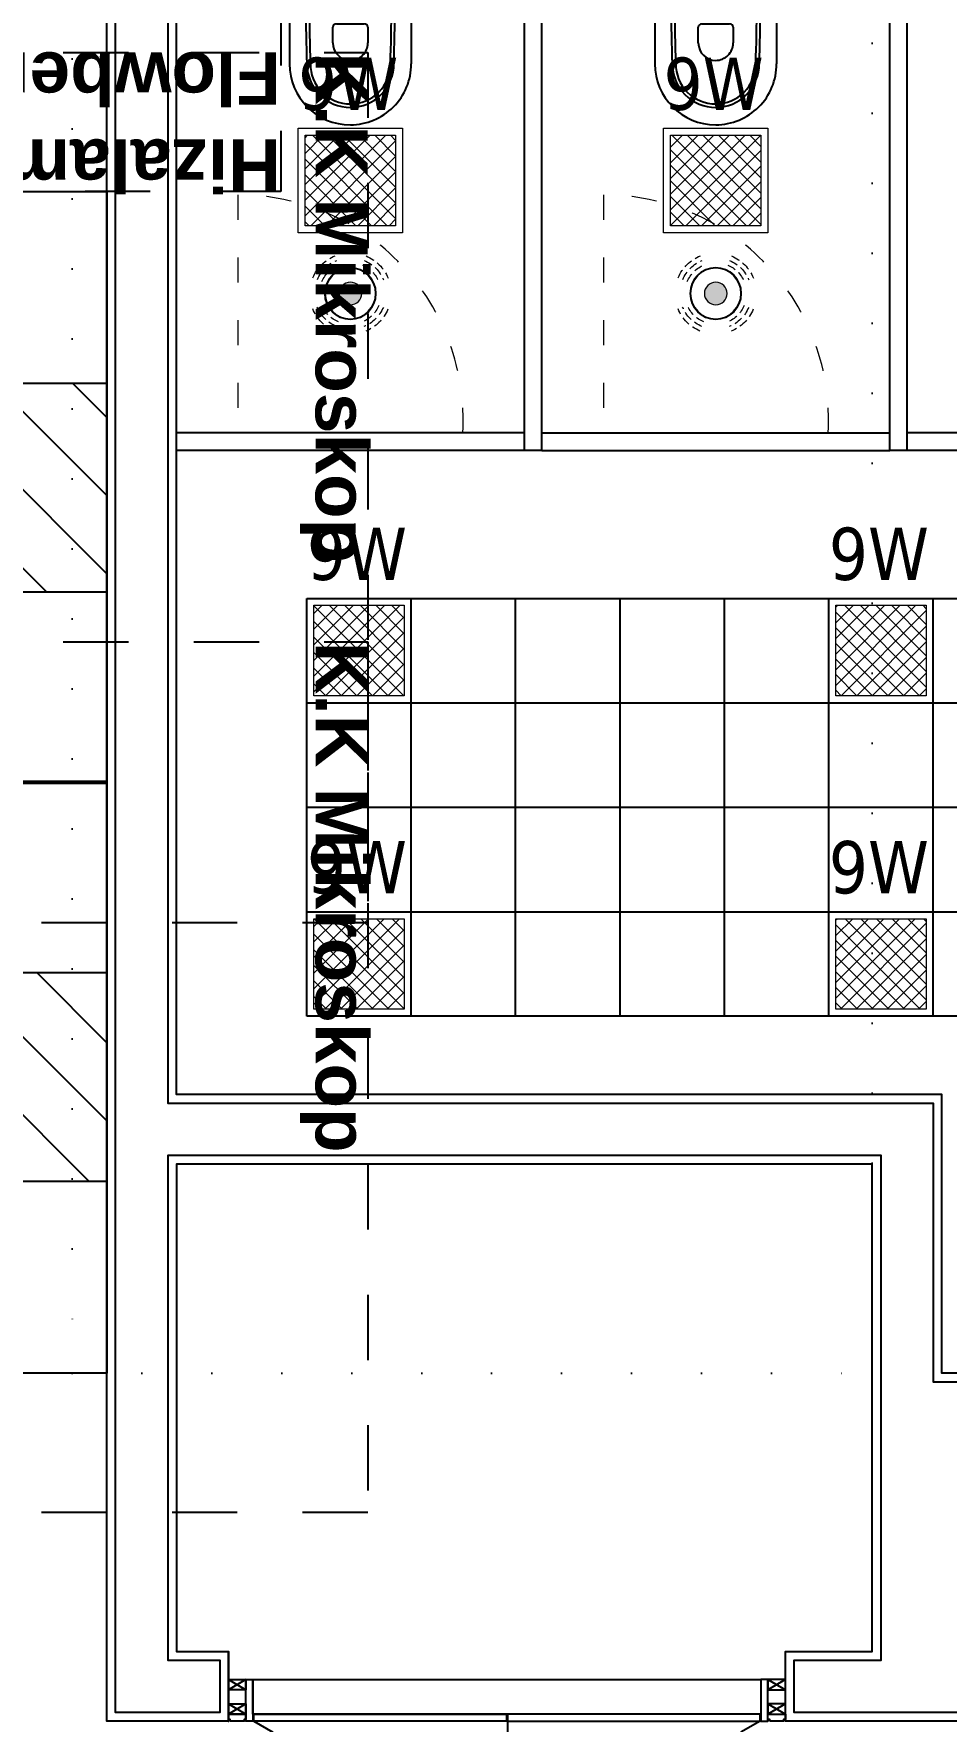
# Model space of a CAD drawing. Header units: centimetres. Extents: x 405564 to 502064, y 46284 to 60634.
# Drawn here: x 452523.7 to 452786, y 53432.6 to 53917.2 of the extents above; entities that cross this region are included whole.
import ezdxf
from ezdxf import colors
from ezdxf.entities.mleader import LeaderData, LeaderLine
from ezdxf.enums import TextEntityAlignment as Align
from ezdxf.math import Vec2, Vec3
from ezdxf.xclip import XClip

# ---------------------------------------------------------------- set-up
doc = ezdxf.new("R2010")
doc.units = ezdxf.units.CM
doc.header["$XCLIPFRAME"] = 0
for name, pattern in [('( Hidden )', [0.375, 0.25, -0.125]), ('183_5_ZeminKat$0$48M_STATİK$0$$0$HIDDEN2', [0.1875, 0.125, -0.0625]), ('3+1_3b$0$DASHED', [0.25, 0.125, -0.125]), ('ACAD_ISO03W100', [30, 12, -18]), ('ACAD_ISO07W100', [3, 0, -3]), ('DOT', [0.25, 0, -0.25]), ('HIDDEN', [9.524999999999999, 6.35, -3.175])]:
    doc.linetypes.add(name, pattern=pattern)
doc.layers.get('0').update_dxf_attribs({"color": 8, "lineweight": 9})
for name, color, linetype in [('---___EB_draft03_cihazlar', 8, 'Continuous'), ('0-KRCN-ASMATAVAN-130426', 8, 'Continuous'), ('AS_DOS_TERAS_UST', 8, 'ACAD_ISO07W100'), ('AS_DUV', 8, 'Continuous'), ('AS_DUV_ALCIPAN_YANGINA-SUYA DAYANIMLI', 8, 'Continuous'), ('AS_DUVK_AHSAP', 8, 'Continuous'), ('AS_KAPI_POZ', 8, 'Continuous'), ('AS_PYZ_BINA', 8, 'Continuous'), ('AS_TEFR_CIHAZ', 8, 'Continuous'), ('AS_TEFR_MOB', 8, 'Continuous'), ('M_TFR_vitrifiye', 171, 'Continuous')]:
    doc.layers.add(name, color=color, linetype=linetype)
for name, color, linetype, lineweight in [('0-KRCN-AYDINLATMA-130426', 8, 'Continuous', 9), ('0-KRCN-MİMARİ-220526', 8, 'Continuous', 9), ('M_IZD', 8, '183_5_ZeminKat$0$48M_STATİK$0$$0$HIDDEN2', 13), ('OL_Ic', 8, 'Continuous', 9)]:
    doc.layers.add(name, color=color, linetype=linetype, lineweight=lineweight)
doc.styles.add('Kalin02', font='arialbd.ttf')
doc.styles.add('Normal_ITL', font='swissi.ttf')
doc.styles.add('OLCU', font='romanstw.shx', dxfattribs={"width": 0.6})
doc.styles.add('TAHOMA', font='tahoma.ttf')

# ---------------------------------------------------------------- blocks, each defined once
blk = doc.blocks.new('360-DERECE VARLIK SENSOR')
at = {"layer": '0-KRCN-AYDINLATMA-130426'}
h = blk.add_hatch(color=256, dxfattribs=at)
h.dxf.hatch_style = 1
h.paths.add_polyline_path([(3.250000000000122, 0, 1), (-3.249999999999894, 3.980102097228908e-16, 1)])
for radius in [7.448709088190173, 7.346961103629683, 7.245213119069192, 3.250000000000008]:
    blk.add_circle((1.13686837721616e-13, 0), radius, dxfattribs=at)
at = {"layer": '0-KRCN-AYDINLATMA-130426', "linetype": '( Hidden )', "ltscale": 10}
for radius, start, end in [(11.6949804758988, 112.8095476052843, 157.8095476052829), (11.6949804758988, 22.80954760528196, 67.80954760528334), (10.27955667999592, 112.8095476052844, 157.809547605281), (8.864132884093047, 112.8095476052838, 157.8095476052816), (8.864132884093047, 22.80954760528272, 67.80954760528459), (10.27955667999592, 22.80954760528235, 67.80954760528374), (11.6949804758988, 202.8095476052831, 247.8095476052804), (10.27955667999592, 202.8095476052822, 247.8095476052797), (8.864132884093047, 202.8095476052826, 247.80954760528), (8.864132884093047, 292.8095476052787, 337.8095476052831), (10.27955667999592, 292.8095476052803, 337.8095476052824), (11.6949804758988, 292.8095476052803, 337.8095476052818)]:
    blk.add_arc((1.13686837721616e-13, 0), radius, start, end, dxfattribs=at)
blk = doc.blocks.new('9W 30x30 cm  SIVA ALTI LED ARMATÜR')
at = {"layer": '0-KRCN-AYDINLATMA-130426'}
h = blk.add_hatch(dxfattribs=at)
h.set_pattern_fill('ANSI37', color=256)
h.set_pattern_definition([(45, (-13.00000000005821, -13.00000000005821), (-2.245064030267288, 2.245064030267288), []), (135, (-13.00000000005821, -13.00000000005821), (-2.245064030267288, -2.245064030267288), [])])
h.paths.add_polyline_path([(-13.00000000005821, -13.00000000005821), (13.00000000005821, -13.00000000005821), (13.00000000005821, 13.00000000005821), (-13.00000000005821, 13.00000000005821)])
for points in [[(-15, 15), (15, 15), (15, -15), (-15, -15)], [(-13.00000000005821, 13.00000000005821), (13.00000000005821, 13.00000000005821), (13.00000000005821, -13.00000000005821), (-13.00000000005821, -13.00000000005821)]]:
    blk.add_lwpolyline(points, close=True, dxfattribs=at)
at = {"layer": '0-KRCN-AYDINLATMA-130426', "insert": (-15, 20), "char_height": 15, "attachment_point": 7, "style": 'TAHOMA'}
blk.add_mtext_dynamic_manual_height_columns('{\\fTahoma|b0|i0|c162|p34;9W}', width=15, gutter_width=12.5, heights=[0], dxfattribs=at)
blk = doc.blocks.new('G$C27E741DA')
at = {"layer": '0-KRCN-AYDINLATMA-130426'}
for p in [(14550.67968512722, 6741.046353422338), (14655.67968512693, 6741.046353421829), (14553.17968435196, 6606.04635323181), (14703.17968435196, 6606.04635323181), (14553.17968435201, 6516.046353231795), (14703.17968435265, 6516.046353231824)]:
    blk.add_blockref('9W 30x30 cm  SIVA ALTI LED ARMATÜR', p, dxfattribs=at)
at = {"layer": '0-KRCN-AYDINLATMA-130426', "xscale": -1, "rotation": 180}
for p in [(14550.67968511017, 6708.597644309339), (14655.67968510988, 6708.597644308815)]:
    blk.add_blockref('360-DERECE VARLIK SENSOR', p, dxfattribs=at)
blk = doc.blocks.new('sandalye_')
at = {"layer": 'AS_TEFR_MOB', "linetype": 'ByBlock', "ltscale": 25}
for points in [[(260035.7523932208, -40511.28489106934), (260035.7523932208, -40506.79990392213), (260030.9422372942, -40506.79990392213), (260030.9422372942, -40511.28489106934)], [(260031.4535864663, -40506.79990392213), (260031.4535864663, -40503.84816536889), (260035.2509577454, -40503.84816536889), (260035.2509577454, -40506.79990392213)], [(260009.7419455955, -40511.28489106934), (260033.3522721058, -40511.28489106934)], [(260056.9636692535, -40511.28489106934), (260033.3533427431, -40511.28489106934)], [(260002.7681137637, -40525.21185646765), (260000.5634520216, -40524.49378091458), (259999.3886709927, -40528.10441657167), (260002.7681137637, -40529.20512748364)], [(260002.6533029239, -40525.17446168017), (260001.478521895, -40528.78509733721)], [(260002.7681137637, -40525.41426369682), (260001.6528789495, -40528.84188679198)], [(260007.7649834729, -40525.15581866645), (260033.3528074244, -40525.15581866645)], [(260007.7652489199, -40524.49937409116), (260007.7652489199, -40564.92372517148), (260033.3522721058, -40564.92372517148)], [(260058.9406313761, -40525.15581866645), (260033.3528074244, -40525.15581866645)], [(260058.940365929, -40524.49937409116), (260058.940365929, -40564.92372517148), (260033.3533427431, -40564.92372517148)], [(260063.9375010852, -40525.21185646765), (260066.1421628273, -40524.49378091458), (260067.3169438562, -40528.10441657167), (260063.9375010852, -40529.20512748364)], [(260063.9375010852, -40525.41426369682), (260065.0527358994, -40528.84188679198)], [(260064.052311925, -40525.17446168017), (260065.2270929539, -40528.78509733721)], [(260002.7681137637, -40559.40842693392), (260002.7681137637, -40560.41185367282), (260007.751132717, -40560.41185367282), (260007.751132717, -40559.40842693392)], [(260063.9375010852, -40559.40842693392), (260063.9375010852, -40560.41185367282), (260058.9544821319, -40560.41185367282), (260058.9544821319, -40559.40842693392)]]:
    blk.add_lwpolyline(points, dxfattribs=at)
for points in [[(260033.3523845404, -40514.82322897774, -0.0481762218084715), (260031.5607432424, -40514.81176062743, -0.0006233322696329), (260029.1353366851, -40514.55878736248, -0.0031309550636785), (260022.3722122172, -40513.80200918473, 0.0073340560313228), (260011.4094725687, -40512.66852436686, -0.3094566674282269), (260010.4954442254, -40511.91632302431, 0.0024436641044052), (260010.3678925773, -40511.48397697264, 0.4763137017237822), (260010.2340723658, -40511.42897170631, 0.3751360464405972), (260009.0468903324, -40511.6061582283, 0.082453101501443), (260008.7012478414, -40512.18235064344, 0.0469294297251162), (260008.2420530693, -40513.76729218283, 0.0023809338393926), (260007.9488653538, -40515.34750834119, 0.007793834411648001), (260007.7685064825, -40516.4434948212), (260007.7652489199, -40524.49937409116, -0.0114448597009253), (260008.3502895785, -40521.50681633636, -0.0827836691016959), (260009.1513062373, -40519.50796530105, -0.1501469909277445), (260010.2841555324, -40518.50148889259, 0.2423171916854892), (260010.3914462157, -40518.36522610951, -0.0362924393927703), (260010.4929883301, -40517.98969683662, -0.1149568501603654), (260010.7717634702, -40517.55047320796, -0.1613195260008155), (260011.407624711, -40517.23823495273, -0.0205055300454579), (260013.8683363664, -40517.00234180922, 0.0247926756026962), (260022.3712774706, -40516.11361652851, -0.0309031002061953), (260033.3522721058, -40515.10127719084, -1.030607371214535)], [(260033.3532303085, -40514.82322897774, 0.0481762218084715), (260035.1448716064, -40514.81176062743, 0.0006233322696329), (260037.5702781638, -40514.55878736248, 0.0031309550636785), (260044.3334026317, -40513.80200918473, -0.0073340560313228), (260055.2961422802, -40512.66852436686, 0.3094566674282269), (260056.2101706235, -40511.91632302431, -0.0024436641044052), (260056.3377222717, -40511.48397697264, -0.4763137017237822), (260056.4715424831, -40511.42897170631, -0.3751360464405972), (260057.6587245165, -40511.6061582283, -0.082453101501443), (260058.0043670075, -40512.18235064344, -0.0469294297251162), (260058.4635617796, -40513.76729218283, -0.0023809338393926), (260058.756749495, -40515.34750834119, -0.007793834411648001), (260058.9371083664, -40516.4434948212), (260058.940365929, -40524.49937409116, 0.0114448597009253), (260058.3553252703, -40521.50681633636, 0.0827836691016959), (260057.5543086116, -40519.50796530105, 0.1501469909277445), (260056.4214593165, -40518.50148889259, -0.2423171916854892), (260056.3141686332, -40518.36522610951, 0.0362924393927703), (260056.2126265188, -40517.98969683662, 0.1149568501603654), (260055.9338513787, -40517.55047320796, 0.1613195260008155), (260055.2979901379, -40517.23823495273, 0.0205055300454579), (260052.8372784825, -40517.00234180922, -0.0247926756026962), (260044.3343373783, -40516.11361652851, 0.0309031002061953), (260033.3533427431, -40515.10127719084, 1.030607371214535)]]:
    blk.add_lwpolyline(points, format="xyb", dxfattribs=at)
for points in [[(260007.751132717, -40559.40842693392), (260002.7681137637, -40559.40842693392), (260002.7681137637, -40517.4136686431), (260007.751132717, -40517.4136686431)], [(260058.9544821319, -40559.40842693392), (260063.9375010852, -40559.40842693392), (260063.9375010852, -40517.4136686431), (260058.9544821319, -40517.4136686431)]]:
    blk.add_lwpolyline(points, close=True, dxfattribs=at)
blk = doc.blocks.new('HizalamaFlowbench')
at = {"layer": 'AS_TEFR_CIHAZ'}
h = blk.add_hatch(dxfattribs=at)
h.set_pattern_fill('ANSI31', color=1, scale=5)
h.set_pattern_definition([(45, (10801.59199536894, 2951.475445543414), (-11.22532015133644, 11.22532015133644), [])])
h.paths.add_polyline_path([(277655.7023870991, -39872.86510603475), (277740.7023870991, -39872.86510603475), (277740.7023870991, -40052.86510603475), (277655.7023870991, -40052.86510603475)])
at = {"layer": 'AS_TEFR_CIHAZ', "color": 1, "linetype": '3+1_3b$0$DASHED', "ltscale": 150}
blk.add_lwpolyline([(277605.7023870991, -39822.86510603475), (277790.7023870991, -39822.86510603475), (277790.7023870991, -40102.86510603475), (277605.7023870991, -40102.86510603475), (277605.7023870991, -39822.86510603475)], dxfattribs=at)
at = {"layer": 'AS_TEFR_CIHAZ', "color": 1, "const_width": 5}
blk.add_lwpolyline([(277740.7023870991, -39872.86510603475), (277740.7023870991, -40052.86510603475)], dxfattribs=at)
at = {"layer": 'AS_TEFR_CIHAZ', "color": 1}
blk.add_lwpolyline([(277655.7023870991, -39872.86510603475), (277740.7023870991, -39872.86510603475), (277740.7023870991, -40052.86510603475), (277655.7023870991, -40052.86510603475), (277655.7023870991, -39872.86510603475)], dxfattribs=at)
at = {"layer": 'AS_TEFR_MOB', "color": 1, "rotation": 270}
blk.add_blockref('sandalye_', (318320.6261122707, 220070.4882367083), dxfattribs=at)
at = {"layer": 'AS_TEFR_CIHAZ', "insert": (277605.7023870991, -39822.86510603475), "char_height": 15, "attachment_point": 1, "style": 'Kalin02'}
blk.add_mtext_dynamic_manual_height_columns('Hizalama \\PFlowbench', width=975.7446160656982, gutter_width=750, heights=[152.4328226431998], dxfattribs=at)
blk = doc.blocks.new('K.K Mikroskop')
at = {"layer": 'AS_TEFR_CIHAZ'}
h = blk.add_hatch(dxfattribs=at)
h.set_pattern_fill('ANSI31', color=1, scale=5)
h.set_pattern_definition([(44.99999999999999, (0, -2.91038304567337e-11), (-11.22532015133644, 11.22532015133644), [])])
h.paths.add_polyline_path([(274715.3747236353, -40633.82941176646), (274775.3747236353, -40633.82941176646), (274775.3747236353, -40683.82941176646), (274715.3747236353, -40683.82941176646)])
at = {"layer": 'AS_TEFR_CIHAZ', "color": 1, "linetype": '3+1_3b$0$DASHED', "ltscale": 150}
blk.add_lwpolyline([(274620.3747236353, -40558.82941176646), (274870.3747236353, -40558.82941176646), (274870.3747236353, -40758.82941176646), (274620.3747236353, -40758.82941176646), (274620.3747236353, -40558.82941176646)], dxfattribs=at)
at = {"layer": 'AS_TEFR_CIHAZ', "color": 1}
blk.add_lwpolyline([(274715.3747236353, -40633.82941176646), (274775.3747236353, -40633.82941176646), (274775.3747236353, -40683.82941176646), (274715.3747236353, -40683.82941176646), (274715.3747236353, -40633.82941176646)], dxfattribs=at)
at = {"layer": 'AS_TEFR_CIHAZ', "color": 1, "const_width": 5}
blk.add_lwpolyline([(274715.3747236353, -40683.82941176646), (274775.3747236353, -40683.82941176646)], dxfattribs=at)
at = {"layer": 'AS_TEFR_CIHAZ', "insert": (274620.3747236353, -40558.82941176646), "char_height": 15, "attachment_point": 1, "style": 'Kalin02'}
blk.add_mtext_dynamic_manual_height_columns('K.K Mikroskop', width=588.2142853049445, gutter_width=750, heights=[89.2704788814325], dxfattribs=at)
blk = doc.blocks.new('A11-KK')
at = {"layer": 'AS_TEFR_MOB', "ltscale": 200}
for points in [[(9344.999999982363, -2910.703958396145), (9344.999999982363, -3080.703958396145), (9244.999999982363, -3080.703958396145), (9244.999999982363, -2910.703958396145), (9344.999999982363, -2910.703958396145)], [(9344.999999951164, -3080.000000001266), (9344.999999951164, -3250.000000001266), (9244.999999951164, -3250.000000001266), (9244.999999951164, -3080.000000001266), (9344.999999951164, -3080.000000001266)]]:
    blk.add_lwpolyline(points, dxfattribs=at)
at = {"layer": '---___EB_draft03_cihazlar', "color": 1}
for name, p, rotation in [('HizalamaFlowbench', (287000.7023870815, -42733.56906443093), 180), ('K.K Mikroskop', (49978.82941174885, 271749.6707652392), 270), ('K.K Mikroskop', (49978.82941171766, 271580.3747236341), 270)]:
    blk.add_blockref(name, p, dxfattribs=dict(at, rotation=rotation))
blk = doc.blocks.new('klzt_avan')
at = {"layer": 'M_TFR_vitrifiye'}
for p, q in [((-11.43229904983309, 22.53098174996558), (-11.56759108082042, -22.4688148724963)), ((-11.43229904674808, 22.53098174996558), (-3.932332927885, 22.50843307882315)), ((-3.932332927885, 22.50843307882315), (-4.067624958843226, -22.49136354365328)), ((0.05261355187394656, 17.49543375099529), (-0.05261358321877196, -17.50440806498227)), ((0.05261355187394656, 17.49543375099529), (39.05243733897805, 17.37818065745523)), ((11.92774096381618, 7.709687083464814), (15.1112472077657, 7.700115859963262)), ((13.5192582248128, 6.380733488389524), (13.52323930693092, 7.704890211709426)), ((13.52722038910724, 9.029046935003862), (13.52323930693092, 7.704890211709426)), ((28.51490366866346, 4.909805291157681), (33.01488332939334, 4.896276085346472)), ((27.49987573656836, -0.08716561962501146), (27.5119016970857, 3.912816300162376)), ((27.4878497759637, -4.08714754542234), (27.49987573656836, -0.08716561962501146)), ((11.88114036628394, -7.790242861257866), (15.06464661023347, -7.799814084675745)), ((13.47663870942779, -7.795039732984151), (13.47314265460591, -8.957870427333546)), ((13.47663870942779, -7.795039732984151), (13.48013476424967, -6.632209038551082)), ((32.98481842779438, -5.103678722647601), (28.48483876718092, -5.090149517083773)), ((-0.05261358321877196, -17.50440806498227), (38.94765243280563, -17.62166248816357)), ((-11.56759107770631, -22.468814872449), (-4.067624958843226, -22.49136354365328)), ((-0.08267847893876024, -27.50436286829063), (2.917307962605264, -27.51338233874412)), ((2.917307962605264, -27.51338233874412), (2.902275511791231, -32.51335974119502)), ((2.902275511791231, -32.51335974119502), (-0.0977109098166693, -32.50434027073788))]:
    blk.add_line(p, q, dxfattribs=at)
blk.add_lwpolyline([(-11.90974810978514, 30.03245109847921), (-12.09013748442521, -29.9672777314845), (-3.090178150043357, -29.99433613699512), (-2.909788775548805, 30.00539269295405)], close=True, dxfattribs=at)
for centre, radius, start, end in [((38.99982376131811, -0.1217402564761869), 17.49999999883582, 359.8277405420135, 89.82774054368166), ((101.5874800396559, -0.3099102793494239), 82.58793914422891, 172.7453704204623, 186.910110670663), ((22.63666229558294, 9.740384963341057), 3.000000001240873, 89.67111924103972, 172.7453704305979), ((101.5874800396559, -0.3099102793494239), 81.58793914766616, 172.7453704204623, 186.910110670663), ((22.63666229558294, 9.740384963341057), 2.000000004678149, 89.67111924103972, 172.7453704305979), ((19.81257188835298, -482.2515098011063), 494.0000000009066, 87.78112691781696, 89.67111921102354), ((19.81257188835298, -482.2515098011063), 495.0000000010716, 87.78362410495252, 89.67111921102354), ((38.99982376131811, -0.1217402564761869), 11.49999999906866, 359.8277405420135, 90.30428097171315), ((38.99982376131811, -0.1217402564761869), 12.5, 359.8277405420135, 90.20128673922181), ((13.52323930693092, 7.704890211709426), 0.7500000006984922, 179.827740543681, 359.827740543681), ((13.52323930693092, 7.704890211709426), 0.7500000006984922, 359.827740543681, 179.827740543681), ((28.51189717842499, 3.909809810109437), 1.000000000931319, 89.82774054368166, 179.8277405420135), ((32.99985087857931, -0.1037013157620095), 4.999999998835842, 359.8277405420135, 89.82774054368166), ((28.48784525736119, -4.090154035628075), 1.000000000931319, 179.8277405420135, 269.8277405436816), ((32.99985087857931, -0.1037013157620095), 4.999999998835842, 269.8277405436816, 359.8277405420135), ((38.99982376131811, -0.1217402564761869), 11.49999999906866, 269.3512009378384, 359.8277405420135), ((38.99982376131811, -0.1217402564761869), 12.5, 269.4541952588543, 359.8277405420135), ((38.99982376131811, -0.1217402564761869), 17.49999999883582, 269.8277405436816, 359.8277405420135), ((13.47663870942779, -7.795039732984151), 0.7500000006984922, 179.827740543681, 359.827740543681), ((13.47663870942779, -7.795039732984151), 0.7500000006984922, 359.827740543681, 179.827740543681), ((22.57765761157498, -9.885296271881089), 3.000000000495552, 186.9101106605299, 269.9843618414741), ((22.57765761157498, -9.885296271881089), 2.000000000330365, 186.9101106522528, 269.9843618414741), ((22.71194246469531, 482.1146854029757), 495.0000000035164, 269.9843618798272, 271.871857004299), ((22.71194246469531, 482.1146854029757), 494.0000000022669, 269.9843618798272, 271.8743541891325)]:
    blk.add_arc(centre, radius, start, end, dxfattribs=at)
blk = doc.blocks.new('WC03_FA')
at = {"layer": 'AS_TEFR_CIHAZ'}
for points in [[(-672.499999999709, -629.9994912376787), (-672.499999999709, -479.9994912376787)], [(-667.499999999709, -629.9994912376787), (-667.499999999709, -479.9994912376787)], [(-567.499999999709, -629.9995047137709), (-567.499999999709, -479.9995047137709)], [(-562.499999999709, -629.9995047137709), (-562.499999999709, -479.9995047137709)], [(-672.499999999709, -624.9994912376787), (-772.4999999991851, -624.9995047130869)], [(-667.499999999709, -624.999491238188), (-567.499999999709, -624.9995047135963)], [(-462.4999999998836, -624.9995047130869), (-562.499999999709, -624.9995047130869)], [(-672.499999999709, -629.9994912376787), (-772.4999999991851, -629.9995047130869)], [(-667.499999999709, -629.9995047130869), (-672.499999999709, -629.9995047130869)], [(-667.499999999709, -629.999491238188), (-567.499999999709, -629.9995047135963)], [(-562.499999999709, -629.9995047137709), (-567.499999999709, -629.9995047137709)], [(-462.4999999998836, -629.9995047130869), (-562.499999999709, -629.9995047130869)]]:
    blk.add_lwpolyline(points, dxfattribs=at)
at = {"layer": 'M_IZD', "linetype": 'ACAD_ISO03W100', "ltscale": 0.6}
for points in [[(-690.1999993689242, -625.0000875999904, 0.4322608779544622), (-754.8000005494687, -556.6177648229277), (-754.8000006183865, -625.0000877294442)], [(-585.1999993692152, -625.0000876004997, 0.4322608779544622), (-649.8000005497597, -556.617764823437), (-649.8000006186776, -625.0000877299535)]]:
    blk.add_lwpolyline(points, format="xyb", dxfattribs=at)
at = {"transparency": 33554687, "extrusion": (0, 0, -1), "xscale": -1, "zscale": -1, "rotation": 89.82774057672937}
for p in [(722.4999999995343, -479.9995047137418), (617.499999999709, -479.9994979736148)]:
    blk.add_blockref('klzt_avan', p, dxfattribs=at)
blk = doc.blocks.new('AHSAP KAPAK 160X240')
at = {"linetype": 'HIDDEN'}
for points in [[(501947.7856023962, 77246.32696496998), (502010.6806973461, 77282.63946496998, -0.1316524975873853), (502020.4106023962, 77246.32696496998)], [(502093.2856023962, 77246.32696496998), (502030.3905074464, 77282.63946496998, 0.1316524975873853), (502020.6606023962, 77246.32696496998)]]:
    blk.add_lwpolyline(points, format="xyb", dxfattribs=at)
for points in [[(501945.0356023962, 77246.32696496998), (501945.0356023962, 77245.82696496998), (501945.5356023962, 77245.82696496998), (501945.5356023962, 77244.32696496998), (501940.5356023962, 77244.32696496998), (501940.5356023962, 77245.82696496998), (501941.0356023962, 77245.82696496998), (501941.0356023962, 77246.32696496998)], [(501940.5356023962, 77241.32696496998), (501945.5356023962, 77241.32696496998), (501945.5356023962, 77244.32696496998), (501940.5356023962, 77244.32696496998)], [(501945.5356023962, 77234.32696496998), (501947.5356023962, 77234.32696496998), (501947.5356023962, 77246.32696496998), (501945.5356023962, 77246.32696496998)], [(501947.5356023962, 77234.32696496998), (501947.5356023962, 77244.32696496998), (502093.5356023962, 77244.32696496998), (502093.5356023962, 77234.32696496998)], [(501947.7856023962, 77244.32696496998), (502020.4106023962, 77244.32696496998), (502020.4106023962, 77246.32696496998), (501947.7856023962, 77246.32696496998)], [(502093.2856023962, 77244.32696496998), (502020.6606023962, 77244.32696496998), (502020.6606023962, 77246.32696496998), (502093.2856023962, 77246.32696496998)], [(502095.5356023962, 77234.32696496998), (502093.5356023962, 77234.32696496998), (502093.5356023962, 77246.32696496998), (502095.5356023962, 77246.32696496998)], [(502100.0356023962, 77246.32696496998), (502100.0356023962, 77245.82696496998), (502100.5356023962, 77245.82696496998), (502100.5356023962, 77244.32696496998), (502095.5356023962, 77244.32696496998), (502095.5356023962, 77245.82696496998), (502096.0356023962, 77245.82696496998), (502096.0356023962, 77246.32696496998)], [(502100.5356023962, 77241.32696496998), (502095.5356023962, 77241.32696496998), (502095.5356023962, 77244.32696496998), (502100.5356023962, 77244.32696496998)], [(501940.5356023962, 77234.32696496998), (501945.5356023962, 77234.32696496998), (501945.5356023962, 77237.32696496998), (501940.5356023962, 77237.32696496998)], [(502100.5356023962, 77234.32696496998), (502095.5356023962, 77234.32696496998), (502095.5356023962, 77237.32696496998), (502100.5356023962, 77237.32696496998)]]:
    blk.add_lwpolyline(points, close=True)
for points in [[(501940.5356023962, 77246.32696496998), (501940.5356023962, 77226.32696496998)], [(501940.5356023962, 77241.32696496998), (501945.5356023962, 77244.32696496998)], [(501945.5356023962, 77241.32696496998), (501940.5356023962, 77244.32696496998)], [(502100.5356023962, 77241.32696496998), (502095.5356023962, 77244.32696496998)], [(502095.5356023962, 77241.32696496998), (502100.5356023962, 77244.32696496998)], [(502100.5356023962, 77246.32696496998), (502100.5356023962, 77226.32696496998)], [(501940.5356023962, 77234.32696496998), (501945.5356023962, 77237.32696496998)], [(501945.5356023962, 77234.32696496998), (501940.5356023962, 77237.32696496998)], [(502100.5356023962, 77234.32696496998), (502095.5356023962, 77237.32696496998)], [(502095.5356023962, 77234.32696496998), (502100.5356023962, 77237.32696496998)]]:
    blk.add_lwpolyline(points)
blk.add_point((502100.5356023962, 77246.32696496986))
at = {"color": 3, "style": 'OLCU', "width": 0.5, "flags": 1}
for tag, p in [('K-DIVISYON', (501806.9448312503, 77157.08693000226)), ('K-PBAR', (501991.9448312503, 77157.08693000226)), ('K-KAPITIP', (501806.9448312503, 76907.08693000226))]:
    blk.add_attdef(tag, p, '', height=17.5, dxfattribs=at)
at = {"color": 5, "true_color": 0x0505ff, "style": 'OLCU', "width": 0.5, "flags": 1}
for tag, p in [('K-NEREDEN-NO', (501806.9448312503, 77132.08693000226)), ('K-NEREYE-NO', (501806.9448312503, 77057.08693000226)), ('K-DUVARTIP', (501806.9448312503, 76957.08693000226)), ('K-ACILISYON', (501806.9448312503, 76932.08693000226))]:
    blk.add_attdef(tag, p, '', height=17.5, dxfattribs=at)
at = {"color": 1, "true_color": 0xfa0000, "style": 'OLCU', "width": 0.5, "flags": 1}
for tag, p in [('K-IZLENEBILIRLIK', (501991.9448312503, 77132.08693000226)), ('K-TEKMELIK', (501991.9448312503, 77107.08693000226)), ('K-KONTROLTIPNEREDEN', (501806.9448312503, 77082.08693000226)), ('K-BAND', (501991.9448312503, 77082.08693000226)), ('K-MENFEZ', (501991.9448312503, 77032.08693000226)), ('K-KONTROLTIPNEREYE', (501806.9448312503, 77007.08693000226)), ('K-PENCERE', (501991.9448312503, 77007.08693000226)), ('K-KILITTIP', (501806.9448312503, 76982.08693000226)), ('K-NOT-AS-MIMARI1', (501991.9448312503, 76957.08693000226)), ('K-NOT-ELEKTRIK', (501991.9448312503, 76907.08693000226)), ('K-NOT-YANGIN', (501991.9448312503, 76882.08693000226)), ('K-ACMAKAPAMASISTEMI', (501806.9448312503, 76857.08693000226)), ('K-NOT-ISLETME', (501991.9448312503, 76857.08693000226)), ('K-YANGIN', (501806.9448312503, 76807.08693000226))]:
    blk.add_attdef(tag, p, '', height=17.5, dxfattribs=at)
at = {"color": 220, "true_color": 0xf113d4, "style": 'OLCU', "width": 0.5, "flags": 1}
for tag, p in [('K-NEREDEN-AD', (501806.9448312503, 77107.08693000226)), ('K-NEREYE-AD', (501806.9448312503, 77032.08693000226))]:
    blk.add_attdef(tag, p, '', height=17.5, dxfattribs=at)
at = {"color": 0, "style": 'OLCU', "width": 0.5, "flags": 1}
for tag, p in [('K-TAMACILIRLIK', (501991.9448312503, 77057.08693000226)), ('K-NOT-AS-MIMARI2', (501991.9448312503, 76932.08693000226)), ('K-KASATIP', (501806.9448312503, 76882.08693000226)), ('K-KURSUN', (501806.9448312503, 76832.08693000226))]:
    blk.add_attdef(tag, p, '', height=17.5, dxfattribs=at)
at = {"color": 252, "style": 'OLCU', "width": 0.5, "flags": 1}
for tag, p in [('K-REZ1', (501991.9448312503, 76807.08693000226)), ('K-REZ2', (501991.9448312503, 76782.08693000226)), ('K-REZ3', (501991.9448312503, 76757.08693000226)), ('K-REZ4', (501991.9448312503, 76732.08693000226)), ('K-REZ5', (501991.9448312503, 76707.08693000226))]:
    blk.add_attdef(tag, p, '', height=17.5, dxfattribs=at)
at = {"layer": 'AS_KAPI_POZ', "style": 'OLCU', "width": 0.45}
for tag, p in [('POZ+GEN', (502060.6550570331, 77259.75435445685)), ('YUK', (502060.6550570331, 77221.75435445685))]:
    blk.add_attdef(tag, text='', height=20, dxfattribs=at).set_placement(p, align=Align.MIDDLE_CENTER)
at = {"layer": 'AS_KAPI_POZ', "style": 'OLCU', "width": 0.5}
blk.add_attdef('K-NO', text='', height=8, rotation=90, dxfattribs=at).set_placement((501947.8171801784, 77248.1600537665), align=Align.TOP_LEFT)
at = {"layer": 'AS_KAPI_POZ', "color": 251, "style": 'OLCU', "width": 0.45}
blk.add_attdef('K-DUVAR(CM)', text='', height=6, dxfattribs=at).set_placement((501938.2489913412, 77242.09901071881), align=Align.MIDDLE_RIGHT)
blk = doc.blocks.new('A$Ca63a641c')
at = {"layer": 'AS_PYZ_BINA'}
ml = blk.add_multileader_mtext('Standard', dxfattribs=at)
ml.set_content('EST boyalı panel çit ve panel çit kapı (AS 51.101)', color=256, style='Normal_ITL')
ml.set_leader_properties()
ml.build(insert=Vec2(0, 0))
ml.multileader.update_dxf_attribs({"dogleg_length": 0.3787233340166314, "arrow_head_size": 17.04255003074841, "scale": 75})
ctx = ml.context
ctx.base_point, ctx.scale, ctx.char_height, ctx.arrow_head_size, ctx.landing_gap_size, ctx.plane_origin = Vec3(140.5128044245098, 464.3021679822123), 75, 20, 17.04255003074841, 14.20212502562368, Vec3(92.50533079029992, 620.1127296827617)
notes = []
notes.append((ctx, [(0, (1, 1, 0), (112.1085543732625, 464.3021679822123), (1, 0), 28.40425005124735, [(0, [(68.50397878413787, 410.0000000000582)], 0, [])])]))
ctx.mtext.insert, ctx.mtext.width, ctx.mtext.flow_direction = Vec3(154.7149294501287, 477.51330172288), 604.5633757405595, 5
for ctx, leaders in notes:
    for number, flags, end, landing, length, lines in leaders:
        leader = LeaderData()
        leader.index, (leader.has_last_leader_line, leader.has_dogleg_vector, leader.attachment_direction) = number, flags
        leader.last_leader_point, leader.dogleg_vector, leader.dogleg_length = Vec3(end), Vec3(landing), length
        for number, points, colour, breaks in lines:
            line = LeaderLine()
            line.index, line.vertices, line.color, line.breaks = number, Vec3.list(points), colors.encode_raw_color(colour), breaks
            leader.lines.append(line)
        ctx.leaders.append(leader)
blk = doc.blocks.new('A$C85dec720')
at = {"layer": 'OL_Ic'}
blk.add_blockref('A$Ca63a641c', (5315.078400611819, 5344.252802198636, 28.399658203125), dxfattribs=at)
blk = doc.blocks.new('A$C6A10300A')
at = {"layer": 'AS_DOS_TERAS_UST', "linetype": 'DOT', "ltscale": 80}
for p, q in [((14470.67968431872, -6201.453646794427), (14470.67968431872, -7101.45364679434)), ((14700.67968431872, -7101.453646794311), (14700.67968431872, -6201.453646794442)), ((14470.67968431872, -7101.45364679434), (14700.67968431872, -7101.45364679434))]:
    blk.add_line(p, q, dxfattribs=at)
at = {"layer": 'AS_DUV_ALCIPAN_YANGINA-SUYA DAYANIMLI'}
for points in [[(14953.17968431936, -6478.953646789887), (14953.17968431755, -6853.953646791939), (14938.17968431942, -6853.953646791939), (14938.17968431924, -6683.953646795373), (14828.17968431849, -6683.953646792681), (14828.17968432512, -6833.953646792041), (14813.17968431866, -6833.95364679271), (14813.17968431883, -6683.953646790178), (14498.17968431918, -6683.953646784939), (14498.17968431889, -7023.953646793874), (14718.17968431878, -7023.95364679402), (14718.17968431872, -7103.953646793903), (14985.67968431901, -7103.953646793889)], [(14985.67968431901, -7101.453646793889), (14720.67968431872, -7101.453646793903), (14720.67968431878, -7021.45364679402), (14500.67968431889, -7021.453646793874), (14500.67968431918, -6686.453646784998), (14810.67968431883, -6686.453646790149), (14810.67968431866, -6836.453646792826), (14830.67968432524, -6836.453646791939), (14830.6796843186, -6686.453646792739), (14935.67968431924, -6686.4536467953), (14935.67968431942, -6856.453646791939), (14955.67968431755, -6856.453646791939), (14955.67968431936, -6476.453646789887)], [(14985.67968431901, -7201.453646793903), (14675.67968431883, -7201.453646794253), (14675.67968431883, -7181.453646793874), (14700.67968431872, -7181.453646793874), (14700.67968431878, -7041.45364679402), (14500.67968431883, -7041.453646793874), (14500.67968431883, -7181.453646793874), (14515.67968431883, -7181.453646793874), (14515.67968431883, -7201.453646793874), (14480.67968431819, -7201.453646793874), (14480.67968431831, -6666.453646790105)], [(14985.67968431901, -7198.953646793903), (14678.17968431883, -7198.953646794253), (14678.17968431883, -7183.953646793874), (14703.17968431872, -7183.953646793874), (14703.17968431878, -7038.95364679402), (14498.17968431883, -7038.953646793874), (14498.17968431883, -7183.953646793874), (14513.17968431883, -7183.953646793874), (14513.17968431883, -7198.953646793874), (14483.17968431819, -7198.953646793874), (14483.17968431831, -6666.453646790105)]]:
    blk.add_lwpolyline(points, dxfattribs=at)
for name, p in [('WC03_FA', (15273.1796843356, -6206.45414207819)), ('A11-KK', (5135.679684336006, -3851.453646792725))]:
    blk.add_blockref(name, p)
at = {"layer": 'AS_DUV'}
ref = blk.add_blockref('A$C85dec720', (28900.96394336782, -17748.98357438718), dxfattribs=dict(at, rotation=105.0255580063709))
XClip(ref).set_block_clipping_path([(6220.336776927827, 6783.731372117298), (4126.407146474303, -1017.0000000051805), (7354.829823405089, -1883.5969356479472), (9448.759453858613, 5917.134436474531)])
at = {"layer": 'AS_DUVK_AHSAP', "rotation": 180}
blk.add_blockref('AHSAP KAPAK 160X240', (516616.2152867151, 70044.87331817555), dxfattribs=at)

msp = doc.modelspace()

# ---------------------------------------------------------------- linework, layer by layer
at = {"layer": '0-KRCN-ASMATAVAN-130426'}
for p, q in [((452602.2456947878, 53755.06257809672), (453082.2456947871, 53755.06257809672)), ((452602.2456947877, 53635.06257809688), (452602.2456947878, 53755.06257809672)), ((452632.2456947878, 53635.06257809688), (452632.2456947878, 53755.06257809672)), ((452662.2456947878, 53635.06257809686), (452662.2456947878, 53755.06257809672)), ((452692.2456947878, 53635.06257809685), (452692.2456947878, 53755.06257809672)), ((452722.2456947878, 53635.06257809684), (452722.2456947878, 53755.06257809672)), ((452752.2456947878, 53635.06257809683), (452752.2456947878, 53755.06257809672)), ((452782.2456947878, 53635.06257809683), (452782.2456947878, 53755.06257809672)), ((452602.2456947878, 53725.06257809672), (453082.2456947873, 53725.06257809672)), ((452602.2456947878, 53695.06257809672), (453082.2456947874, 53695.06257809672)), ((452602.2456947878, 53665.06257809672), (453082.2456947874, 53665.06257809672)), ((453082.2456947871, 53635.06257809672), (452602.2456947877, 53635.06257809688))]:
    msp.add_line(p, q, dxfattribs=at)

# ---------------------------------------------------------------- block references
at = {"layer": '0-KRCN-AYDINLATMA-130426'}
msp.add_blockref('G$C27E741DA', (438064.0660104522, 47134.01622488972), dxfattribs=at)

# ---------------------------------------------------------------- next in the draw order: block references
at = {"layer": '0-KRCN-MİMARİ-220526'}
msp.add_blockref('A$C6A10300A', (438064.0660104522, 60634.01622488972), dxfattribs=at)

doc.saveas('drawing.dxf')
